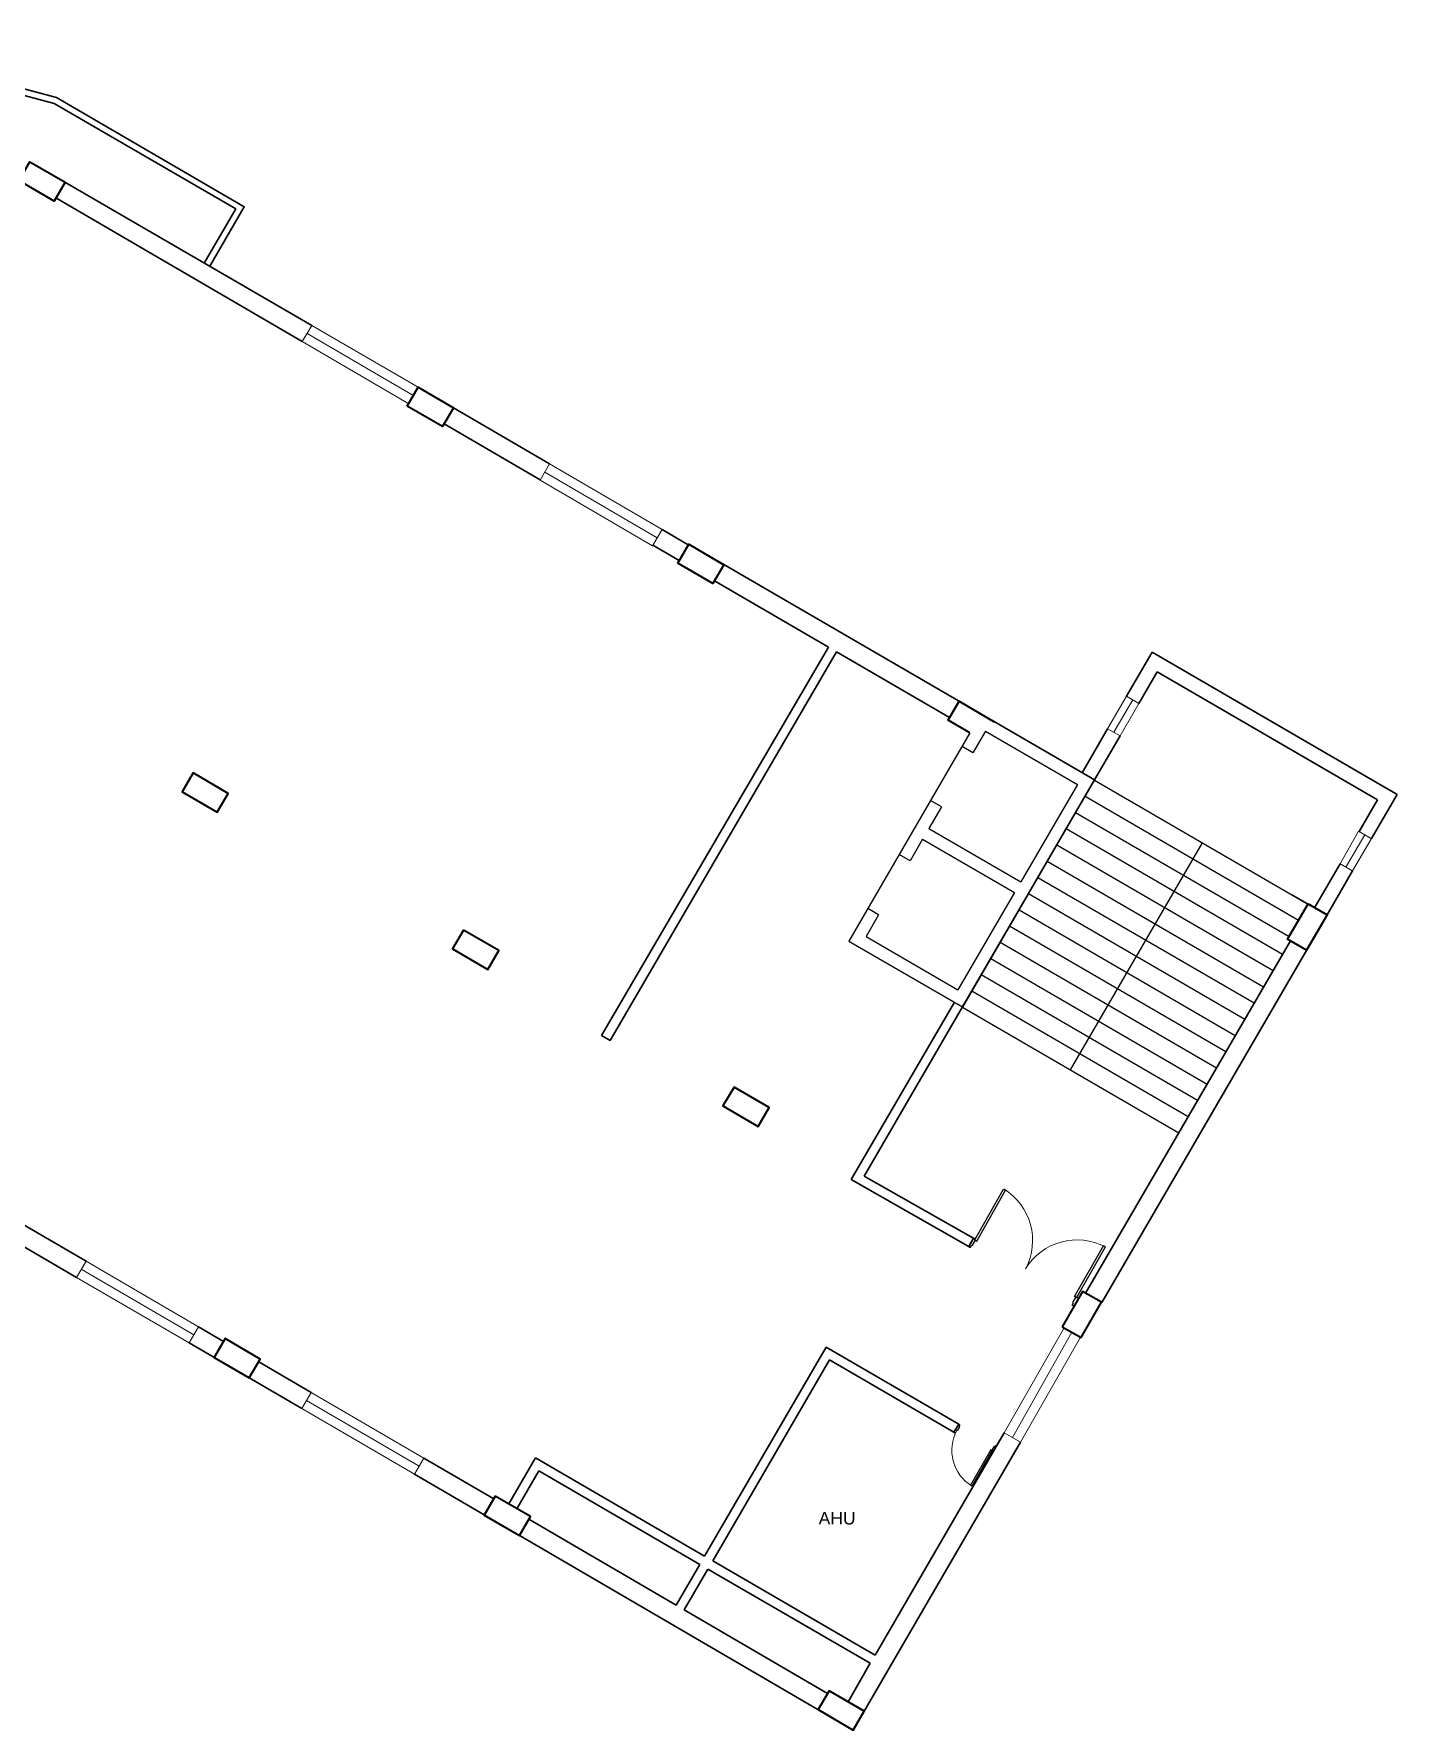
# Model space of a CAD drawing. Header units: millimetres. Extents: x 3079 to 579737, y 1565 to 1161826.
# Drawn here: x 124595 to 146388, y 1565 to 28696 of the extents above; entities that cross this region are included whole.
import ezdxf

# ---------------------------------------------------------------- set-up
doc = ezdxf.new("R2010")
doc.units = ezdxf.units.MM
for name, color, linetype, lineweight in [('1', 7, 'Continuous', 35), ('A_COL', 250, 'Continuous', 40), ('A_ELE1', 250, 'Continuous', 20), ('A_WIN-DOR', 250, 'Continuous', 30), ('IG-Area', 250, 'Continuous', 30), ('SILL', 251, 'Continuous', 18), ('WINDOW', 252, 'Continuous', 15)]:
    doc.layers.add(name, color=color, linetype=linetype, lineweight=lineweight)
doc.styles.get("Standard").update_dxf_attribs({"font": 'arial.ttf'})

msp = doc.modelspace()

# ---------------------------------------------------------------- linework, layer by layer
for p, q in [((142261, 17986), (142261, 17986)), ((139734, 17818), (139734, 17818)), ((141550, 16763), (139734, 17818)), ((139558, 17515), (138679, 16002)), ((139807, 17545), (139606, 17199)), ((139807, 17545), (141277, 16691)), ((139606, 17199), (139433, 17299)), ((141550, 16763), (139439, 13130)), ((141277, 16691), (140372, 15134)), ((140495, 14947), (141550, 16763)), ((141549, 16762), (145008, 14752)), ((139103, 16334), (138903, 15988)), ((139103, 16334), (138931, 16435)), ((141399, 16502), (144814, 14518)), ((141248, 16243), (144663, 14259)), ((138679, 16002), (137624, 14187)), ((138802, 15815), (138601, 15470)), ((138802, 15815), (140272, 14961)), ((138903, 15988), (140372, 15134)), ((141097, 15984), (144556, 13974)), ((141169, 12126), (143279, 15757)), ((138601, 15470), (138428, 15570)), ((140796, 15465), (144254, 13455)), ((140946, 15724), (144405, 13715)), ((140645, 15205), (144104, 13196)), ((140272, 14961), (139368, 13405)), ((139440, 13132), (140495, 14947)), ((140495, 14947), (139440, 13132)), ((140494, 14946), (143953, 12936)), ((144706, 14929), (145268, 14603)), ((138099, 14605), (137926, 14705)), ((140344, 14687), (143802, 12677)), ((145008, 14752), (145009, 14754)), ((138099, 14605), (137898, 14259)), ((140193, 14427), (143651, 12418)), ((137624, 14187), (139440, 13132)), ((137898, 14259), (139368, 13405)), ((140042, 14168), (143501, 12158)), ((142898, 11121), (144682, 14192)), ((139891, 13908), (143350, 11899)), ((139741, 13649), (143199, 11640)), ((139590, 13390), (143049, 11380)), ((139439, 13130), (142898, 11121))]:
    msp.add_line(p, q)
at = {"layer": '1'}
for p, q in [((129037, 24034), (124531, 26652)), ((124660, 26576), (124660, 26576)), ((128886, 23774), (124945, 26073)), ((131021, 22881), (130740, 23044)), ((132837, 21817), (131302, 22717)), ((132689, 21564), (131151, 22458)), ((134637, 20768), (135057, 20523)), ((134911, 20273), (134491, 20518)), ((141550, 16763), (135063, 20533)), ((137298, 18887), (135473, 19947)), ((133669, 12677), (137298, 18887)), ((133808, 12596), (137428, 18811)), ((139235, 17761), (137428, 18811)), ((142063, 18102), (142472, 18806)), ((146388, 16530), (142472, 18806)), ((142261, 17986), (142555, 18492)), ((146073, 16446), (142555, 18492)), ((141351, 16879), (141761, 17583)), ((141550, 16763), (141960, 17468)), ((127181, 16447), (127181, 16447)), ((127310, 16371), (127311, 16371)), ((145780, 15941), (146073, 16446)), ((145979, 15826), (146388, 16530)), ((145069, 14718), (145478, 15422)), ((145268, 14603), (145677, 15307)), ((145117, 14343), (145268, 14603)), ((141407, 8554), (144682, 14192)), ((141666, 8403), (145093, 14301)), ((145117, 14343), (145117, 14344)), ((139310, 13207), (137663, 10372)), ((139440, 13132), (137869, 10428)), ((133808, 12596), (133669, 12677)), ((137663, 10372), (139567, 9287)), ((137869, 10428), (139641, 9418)), ((123157, 10043), (125277, 8807)), ((123869, 9975), (125428, 9066)), ((139614, 9434), (139539, 9303)), ((127228, 8016), (127627, 7783)), ((127077, 7757), (128877, 6707)), ((135317, 4346), (137261, 7691)), ((137261, 7691), (139379, 6460)), ((129028, 6966), (128188, 7456)), ((135447, 4270), (137315, 7485)), ((137315, 7485), (139327, 6316)), ((138042, 2762), (140108, 6319)), ((139304, 6329), (139379, 6460)), ((137693, 1565), (140367, 6168)), ((131946, 5264), (130828, 5916)), ((132187, 5182), (132615, 5918)), ((132317, 5106), (132668, 5711)), ((132615, 5918), (135317, 4346)), ((132668, 5711), (135242, 4216)), ((130677, 5657), (137693, 1565)), ((132507, 4937), (134862, 3564)), ((134862, 3564), (135242, 4216)), ((134993, 3487), (135371, 4140)), ((135371, 4140), (137966, 2633)), ((135447, 4270), (138042, 2762)), ((134993, 3487), (137283, 2152)), ((137610, 2019), (137966, 2633)), ((137434, 1716), (137434, 1716)), ((137844, 1825), (137844, 1824))]:
    msp.add_line(p, q, dxfattribs=at)
for points in [[(127319, 25032), (127821, 25897), (124917, 27584), (121098, 28600)], [(127405, 24982), (127958, 25933), (124956, 27677), (121124, 28696)]]:
    msp.add_lwpolyline(points, dxfattribs=at)
at = {"layer": 'A_COL'}
for points in [[(124354, 26350), (124531, 26652), (125092, 26324), (124916, 26022)], [(130564, 22742), (130740, 23045), (131302, 22717), (131125, 22415)], [(134887, 20231), (135063, 20533), (135624, 20206), (135448, 19903)], [(127141, 16875), (126965, 16573), (127526, 16246), (127702, 16548)], [(144966, 14779), (145268, 14603), (144941, 14041), (144638, 14218)], [(131464, 14363), (131288, 14061), (131850, 13733), (132026, 14036)], [(135788, 11851), (135611, 11549), (136173, 11222), (136349, 11524)], [(141035, 8018), (141339, 7844), (141661, 8409), (141357, 8582)], [(127652, 7827), (127476, 7524), (128037, 7197), (128214, 7499)], [(131971, 5308), (131795, 5005), (132356, 4678), (132533, 4980)], [(137308, 2195), (137131, 1893), (137693, 1565), (137869, 1868)]]:
    msp.add_lwpolyline(points, close=True, dxfattribs=at)
msp.add_lwpolyline([(139558, 17515), (139210, 17719), (139386, 18021), (139948, 17694)], dxfattribs=at)
at = {"layer": 'A_ELE1', "transparency": 33554687}
for centre, radius, start, end in [((139595, 9396), 966, 332.0667, 58.5824), ((141272, 8440), 966, 62.0665, 148.5823), ((139595, 9396), 966, 332.0666, 332.0667), ((139946, 6043), 676, 151.5846, 238.1004)]:
    msp.add_arc(centre, radius, start, end, dxfattribs=at)
at = {"layer": 'A_WIN-DOR', "transparency": 33554687}
for p, q in [((139635, 9407), (140098, 10220)), ((139667, 9388), (140130, 10201)), ((139614, 9434), (139539, 9303)), ((139539, 9303), (139567, 9287)), ((139567, 9287), (139590, 9327)), ((139590, 9327), (139602, 9320)), ((139602, 9320), (139647, 9400)), ((139641, 9418), (139614, 9434)), ((139641, 9418), (139658, 9446)), ((141230, 8498), (141693, 9310)), ((141261, 8480), (141725, 9293)), ((140448, 8943), (140448, 8943)), ((140448, 8943), (140448, 8943)), ((141204, 8407), (141250, 8487)), ((141296, 8475), (141221, 8345)), ((141268, 8491), (141284, 8519)), ((141268, 8491), (141296, 8475)), ((141194, 8361), (141216, 8400)), ((141221, 8345), (141194, 8361)), ((141216, 8400), (141204, 8407)), ((139346, 6357), (139327, 6368)), ((139351, 6365), (139346, 6357)), ((139391, 6415), (139359, 6360)), ((139399, 6448), (139383, 6420)), ((139383, 6420), (139391, 6415)), ((139895, 6048), (139566, 5482)), ((139917, 6036), (139588, 5469)), ((139913, 6028), (139901, 6008)), ((139941, 6096), (139909, 6040)), ((139913, 6028), (139932, 6017)), ((139932, 6017), (139985, 6107)), ((139950, 6091), (139941, 6096)), ((139966, 6119), (139950, 6091))]:
    msp.add_line(p, q, dxfattribs=at)
at = {"layer": 'A_WIN-DOR'}
for p, q in [((140098, 10220), (140130, 10201)), ((141725, 9293), (141693, 9310)), ((139327, 6368), (139380, 6459)), ((139380, 6459), (139399, 6448)), ((139966, 6119), (139985, 6107))]:
    msp.add_line(p, q, dxfattribs=at)
at = {"layer": 'A_WIN-DOR', "transparency": 33554687}
for points in [[(139635, 9407), (139667, 9388)], [(140448, 8943), (140448, 8943)], [(141261, 8480), (141230, 8498)], [(139351, 6365), (139359, 6360)], [(139917, 6036), (139895, 6048)]]:
    msp.add_lwpolyline(points, dxfattribs=at)
at = {"layer": 'SILL'}
for p, q in [((129037, 24034), (130740, 23045)), ((128886, 23774), (130587, 22782)), ((132837, 21817), (134637, 20768)), ((132686, 21558), (134486, 20508)), ((142062, 18102), (141761, 17583)), ((142261, 17986), (141960, 17468)), ((145773, 15945), (145478, 15422)), ((145979, 15826), (145677, 15307)), ((127228, 8016), (125428, 9066)), ((125277, 8807), (127077, 7757)), ((140108, 6319), (141066, 8000)), ((140368, 6168), (141327, 7851)), ((129028, 6966), (130828, 5916)), ((128877, 6707), (130677, 5657))]:
    msp.add_line(p, q, dxfattribs=at)
at = {"layer": 'WINDOW'}
for p, q in [((128886, 23774), (129037, 24034)), ((128961, 23904), (130641, 22924)), ((132686, 21558), (132837, 21817)), ((132761, 21688), (134561, 20638)), ((134486, 20508), (134637, 20768)), ((141860, 17525), (142162, 18044)), ((142062, 18102), (142261, 17986)), ((141761, 17583), (141960, 17468)), ((145873, 15887), (145571, 15368)), ((145972, 15829), (145773, 15945)), ((145671, 15311), (145472, 15426)), ((125277, 8807), (125428, 9066)), ((125352, 8936), (127152, 7887)), ((127077, 7757), (127228, 8016)), ((140238, 6244), (141187, 7931)), ((128877, 6707), (129028, 6966)), ((128952, 6837), (130752, 5787)), ((140108, 6319), (140368, 6168)), ((130677, 5657), (130828, 5916))]:
    msp.add_line(p, q, dxfattribs=at)

# ---------------------------------------------------------------- texts
at = {"layer": 'IG-Area', "insert": (137141, 5054), "char_height": 200, "attachment_point": 1}
msp.add_mtext_dynamic_manual_height_columns('AHU', width=38356.19, gutter_width=12.5, heights=[0], dxfattribs=at)

doc.saveas('drawing.dxf')
